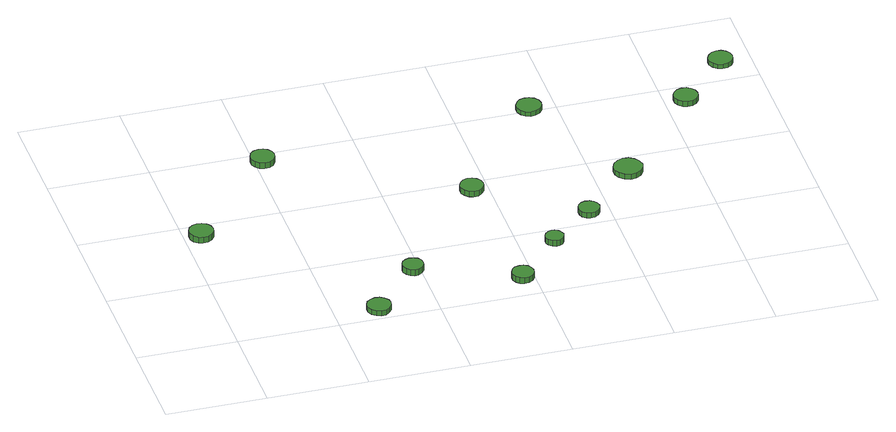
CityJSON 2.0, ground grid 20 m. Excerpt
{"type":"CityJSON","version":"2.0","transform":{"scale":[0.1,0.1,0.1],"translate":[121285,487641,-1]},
"CityObjects":{
"tree1":{"type":"SolitaryVegetationObject","attributes":{"function":"something"},"geometry":[{"type":"MultiSurface","lod":"1","boundaries":[[[0,1,2,3,4,5,6,7,8,9,10,11,12,13,14]],[[15,16,17,18,19,20,21,22,23,24,25,26,27,28,29]],[[0,29,28,1]],[[1,28,27,2]],[[2,27,26,3]],[[3,26,25,4]],[[4,25,24,5]],[[5,24,23,6]],[[6,23,22,7]],[[7,22,21,8]],[[8,21,20,9]],[[9,20,19,10]],[[10,19,18,11]],[[11,18,17,12]],[[12,17,16,13]],[[13,16,15,14]],[[14,15,29,0]]]}]},
"tree2":{"type":"SolitaryVegetationObject","attributes":{"function":"something"},"geometry":[{"type":"MultiSurface","lod":"1","boundaries":[[[30,31,32,33,34,35,36,37,38,39,40,41,42,43,44]],[[45,46,47,48,49,50,51,52,53,54,55,56,57,58,59]],[[30,59,58,31]],[[31,58,57,32]],[[32,57,56,33]],[[33,56,55,34]],[[34,55,54,35]],[[35,54,53,36]],[[36,53,52,37]],[[37,52,51,38]],[[38,51,50,39]],[[39,50,49,40]],[[40,49,48,41]],[[41,48,47,42]],[[42,47,46,43]],[[43,46,45,44]],[[44,45,59,30]]]}]},
"tree3":{"type":"SolitaryVegetationObject","attributes":{"function":"something"},"geometry":[{"type":"MultiSurface","lod":"1","boundaries":[[[60,61,62,63,64,65,66,67,68,69,70,71,72,73,74]],[[75,76,77,78,79,80,81,82,83,84,85,86,87,88,89]],[[60,89,88,61]],[[61,88,87,62]],[[62,87,86,63]],[[63,86,85,64]],[[64,85,84,65]],[[65,84,83,66]],[[66,83,82,67]],[[67,82,81,68]],[[68,81,80,69]],[[69,80,79,70]],[[70,79,78,71]],[[71,78,77,72]],[[72,77,76,73]],[[73,76,75,74]],[[74,75,89,60]]]}]},
"tree4":{"type":"SolitaryVegetationObject","attributes":{"function":"something"},"geometry":[{"type":"MultiSurface","lod":"1","boundaries":[[[90,91,92,93,94,95,96,97,98,99,100,101,102,103,104]],[[105,106,107,108,109,110,111,112,113,114,115,116,117,118,119]],[[90,119,118,91]],[[91,118,117,92]],[[92,117,116,93]],[[93,116,115,94]],[[94,115,114,95]],[[95,114,113,96]],[[96,113,112,97]],[[97,112,111,98]],[[98,111,110,99]],[[99,110,109,100]],[[100,109,108,101]],[[101,108,107,102]],[[102,107,106,103]],[[103,106,105,104]],[[104,105,119,90]]]}]},
"tree5":{"type":"SolitaryVegetationObject","attributes":{"function":"something"},"geometry":[{"type":"MultiSurface","lod":"1","boundaries":[[[120,121,122,123,124,125,126,127,128,129,130,131,132,133,134]],[[135,136,137,138,139,140,141,142,143,144,145,146,147,148,149]],[[120,149,148,121]],[[121,148,147,122]],[[122,147,146,123]],[[123,146,145,124]],[[124,145,144,125]],[[125,144,143,126]],[[126,143,142,127]],[[127,142,141,128]],[[128,141,140,129]],[[129,140,139,130]],[[130,139,138,131]],[[131,138,137,132]],[[132,137,136,133]],[[133,136,135,134]],[[134,135,149,120]]]}]},
"tree6":{"type":"SolitaryVegetationObject","attributes":{"function":"something"},"geometry":[{"type":"MultiSurface","lod":"1","boundaries":[[[150,151,152,153,154,155,156,157,158,159,160,161,162,163,164]],[[165,166,167,168,169,170,171,172,173,174,175,176,177,178,179]],[[150,179,178,151]],[[151,178,177,152]],[[152,177,176,153]],[[153,176,175,154]],[[154,175,174,155]],[[155,174,173,156]],[[156,173,172,157]],[[157,172,171,158]],[[158,171,170,159]],[[159,170,169,160]],[[160,169,168,161]],[[161,168,167,162]],[[162,167,166,163]],[[163,166,165,164]],[[164,165,179,150]]]}]},
"tree7":{"type":"SolitaryVegetationObject","attributes":{"function":"something"},"geometry":[{"type":"MultiSurface","lod":"1","boundaries":[[[180,181,182,183,184,185,186,187,188,189,190,191,192,193,194]],[[195,196,197,198,199,200,201,202,203,204,205,206,207,208,209]],[[180,209,208,181]],[[181,208,207,182]],[[182,207,206,183]],[[183,206,205,184]],[[184,205,204,185]],[[185,204,203,186]],[[186,203,202,187]],[[187,202,201,188]],[[188,201,200,189]],[[189,200,199,190]],[[190,199,198,191]],[[191,198,197,192]],[[192,197,196,193]],[[193,196,195,194]],[[194,195,209,180]]]}]},
"tree8":{"type":"SolitaryVegetationObject","attributes":{"function":"something"},"geometry":[{"type":"MultiSurface","lod":"1","boundaries":[[[210,211,212,213,214,215,216,217,218,219,220,221,222,223,224]],[[225,226,227,228,229,230,231,232,233,234,235,236,237,238,239]],[[210,239,238,211]],[[211,238,237,212]],[[212,237,236,213]],[[213,236,235,214]],[[214,235,234,215]],[[215,234,233,216]],[[216,233,232,217]],[[217,232,231,218]],[[218,231,230,219]],[[219,230,229,220]],[[220,229,228,221]],[[221,228,227,222]],[[222,227,226,223]],[[223,226,225,224]],[[224,225,239,210]]]}]},
"tree9":{"type":"SolitaryVegetationObject","attributes":{"function":"something"},"geometry":[{"type":"MultiSurface","lod":"1","boundaries":[[[240,241,242,243,244,245,246,247,248,249,250,251,252,253,254]],[[255,256,257,258,259,260,261,262,263,264,265,266,267,268,269]],[[240,269,268,241]],[[241,268,267,242]],[[242,267,266,243]],[[243,266,265,244]],[[244,265,264,245]],[[245,264,263,246]],[[246,263,262,247]],[[247,262,261,248]],[[248,261,260,249]],[[249,260,259,250]],[[250,259,258,251]],[[251,258,257,252]],[[252,257,256,253]],[[253,256,255,254]],[[254,255,269,240]]]}]},
"tree10":{"type":"SolitaryVegetationObject","attributes":{"function":"something"},"geometry":[{"type":"MultiSurface","lod":"1","boundaries":[[[270,271,272,273,274,275,276,277,278,279,280,281,282,283,284]],[[285,286,287,288,289,290,291,292,293,294,295,296,297,298,299]],[[270,299,298,271]],[[271,298,297,272]],[[272,297,296,273]],[[273,296,295,274]],[[274,295,294,275]],[[275,294,293,276]],[[276,293,292,277]],[[277,292,291,278]],[[278,291,290,279]],[[279,290,289,280]],[[280,289,288,281]],[[281,288,287,282]],[[282,287,286,283]],[[283,286,285,284]],[[284,285,299,270]]]}]},
"tree11":{"type":"SolitaryVegetationObject","attributes":{"function":"something"},"geometry":[{"type":"MultiSurface","lod":"1","boundaries":[[[300,301,302,303,304,305,306,307,308,309,310,311,312,313,314]],[[315,316,317,318,319,320,321,322,323,324,325,326,327,328,329]],[[300,329,328,301]],[[301,328,327,302]],[[302,327,326,303]],[[303,326,325,304]],[[304,325,324,305]],[[305,324,323,306]],[[306,323,322,307]],[[307,322,321,308]],[[308,321,320,309]],[[309,320,319,310]],[[310,319,318,311]],[[311,318,317,312]],[[312,317,316,313]],[[313,316,315,314]],[[314,315,329,300]]]}]},
"tree12":{"type":"SolitaryVegetationObject","attributes":{"function":"something"},"geometry":[{"type":"MultiSurface","lod":"1","boundaries":[[[330,331,332,333,334,335,336,337,338,339,340,341,342,343,344]],[[345,346,347,348,349,350,351,352,353,354,355,356,357,358,359]],[[330,359,358,331]],[[331,358,357,332]],[[332,357,356,333]],[[333,356,355,334]],[[334,355,354,335]],[[335,354,353,336]],[[336,353,352,337]],[[337,352,351,338]],[[338,351,350,339]],[[339,350,349,340]],[[340,349,348,341]],[[341,348,347,342]],[[342,347,346,343]],[[343,346,345,344]],[[344,345,359,330]]]}]}
},
"vertices":[
[57,362,21],[55,372,21],[49,380,21],[40,385,21],[30,386,21],[21,383,21],[13,376,21],[9,367,21],[9,357,21],[13,347,21],[21,341,21],[30,338,21],[40,339,21],[49,344,21],[55,352,21],[55,352,8],[49,344,8],[40,339,8],[30,338,8],[21,341,8],[13,347,8],[9,357,8],[9,367,8],[13,376,8],[21,383,8],[30,386,8],[40,385,8],[49,380,8],[55,372,8],[57,362,8],
[310,32,18],[308,41,18],[302,49,18],[294,54,18],[284,55,18],[275,52,18],[267,46,18],[263,37,18],[263,27,18],[267,18,18],[275,11,18],[284,8,18],[294,9,18],[302,14,18],[308,22,18],[308,22,7],[302,14,7],[294,9,7],[284,8,7],[275,11,7],[267,18,7],[263,27,7],[263,37,7],[267,46,7],[275,52,7],[284,55,7],[294,54,7],[302,49,7],[308,41,7],[310,32,7],
[239,576,19],[237,586,19],[231,594,19],[223,599,19],[213,600,19],[203,597,19],[196,591,19],[192,581,19],[192,571,19],[196,562,19],[203,555,19],[213,552,19],[223,553,19],[231,558,19],[237,566,19],[237,566,6],[231,558,6],[223,553,6],[213,552,6],[203,555,6],[196,562,6],[192,571,6],[192,581,6],[196,591,6],[203,597,6],[213,600,6],[223,599,6],[231,594,6],[237,586,6],[239,576,6],
[405,141,21],[404,150,21],[399,157,21],[391,161,21],[382,162,21],[374,159,21],[368,154,21],[364,146,21],[364,137,21],[368,129,21],[374,123,21],[382,120,21],[391,121,21],[399,126,21],[404,133,21],[404,133,8],[399,126,8],[391,121,8],[382,120,8],[374,123,8],[368,129,8],[364,137,8],[364,146,8],[368,154,8],[374,159,8],[382,162,8],[391,161,8],[399,157,8],[404,150,8],[405,141,8],
[599,60,20],[597,69,20],[592,76,20],[584,81,20],[575,81,20],[566,79,20],[560,73,20],[556,64,20],[556,55,20],[560,47,20],[566,41,20],[575,38,20],[584,39,20],[592,44,20],[597,51,20],[597,51,7],[592,44,7],[584,39,7],[575,38,7],[566,41,7],[560,47,7],[556,55,7],[556,64,7],[560,73,7],[566,79,7],[575,81,7],[584,81,7],[592,76,7],[597,69,7],[599,60,7],
[590,370,20],[588,380,20],[582,388,20],[574,393,20],[564,394,20],[555,391,20],[548,384,20],[544,375,20],[544,365,20],[548,357,20],[555,350,20],[564,347,20],[574,348,20],[582,353,20],[588,361,20],[588,361,8],[582,353,8],[574,348,8],[564,347,8],[555,350,8],[548,357,8],[544,365,8],[544,375,8],[548,384,8],[555,391,8],[564,394,8],[574,393,8],[582,388,8],[588,380,8],[590,370,8],
[687,162,20],[685,169,20],[681,175,20],[674,179,20],[667,180,20],[660,177,20],[654,172,20],[651,165,20],[651,158,20],[654,151,20],[660,146,20],[667,143,20],[674,144,20],[681,148,20],[685,154,20],[685,154,7],[681,148,7],[674,144,7],[667,143,7],[660,146,7],[654,151,7],[651,158,7],[651,165,7],[654,172,7],[660,177,7],[667,180,7],[674,179,7],[681,175,7],[685,169,7],[687,162,7],
[780,238,19],[778,246,19],[773,253,19],[765,258,19],[756,259,19],[748,256,19],[741,250,19],[738,242,19],[738,233,19],[741,225,19],[748,219,19],[756,217,19],[765,217,19],[773,222,19],[778,229,19],[778,229,8],[773,222,8],[765,217,8],[756,217,8],[748,219,8],[741,225,8],[738,233,8],[738,242,8],[741,250,8],[748,256,8],[756,259,8],[765,258,8],[773,253,8],[778,246,8],[780,238,8],
[771,604,19],[769,614,19],[763,622,19],[754,627,19],[744,628,19],[734,625,19],[727,618,19],[722,609,19],[722,599,19],[727,589,19],[734,582,19],[744,579,19],[754,580,19],[763,585,19],[769,594,19],[769,594,9],[763,585,9],[754,580,9],[744,579,9],[734,582,9],[727,589,9],[722,599,9],[722,609,9],[727,618,9],[734,625,9],[744,628,9],[754,627,9],[763,622,9],[769,614,9],[771,604,9],
[897,350,19],[894,362,19],[887,372,19],[877,378,19],[865,379,19],[854,375,19],[845,367,19],[840,356,19],[840,344,19],[845,334,19],[854,326,19],[865,322,19],[877,323,19],[887,329,19],[894,339,19],[894,339,8],[887,329,8],[877,323,8],[865,322,8],[854,326,8],[845,334,8],[840,344,8],[840,356,8],[845,367,8],[854,375,8],[865,379,8],[877,378,8],[887,372,8],[894,362,8],[897,350,8],
[1064,554,19],[1062,564,19],[1056,572,19],[1048,577,19],[1038,578,19],[1029,575,19],[1021,568,19],[1017,559,19],[1017,549,19],[1021,540,19],[1029,533,19],[1038,530,19],[1048,531,19],[1056,536,19],[1062,544,19],[1062,544,8],[1056,536,8],[1048,531,8],[1038,530,8],[1029,533,8],[1021,540,8],[1017,549,8],[1017,559,8],[1021,568,8],[1029,575,8],[1038,578,8],[1048,577,8],[1056,572,8],[1062,564,8],[1064,554,8],
[1163,659,18],[1161,669,18],[1155,677,18],[1147,682,18],[1137,683,18],[1127,680,18],[1120,673,18],[1115,664,18],[1115,654,18],[1120,645,18],[1127,638,18],[1137,635,18],[1147,636,18],[1155,641,18],[1161,649,18],[1161,649,8],[1155,641,8],[1147,636,8],[1137,635,8],[1127,638,8],[1120,645,8],[1115,654,8],[1115,664,8],[1120,673,8],[1127,680,8],[1137,683,8],[1147,682,8],[1155,677,8],[1161,669,8],[1163,659,8]
]}
